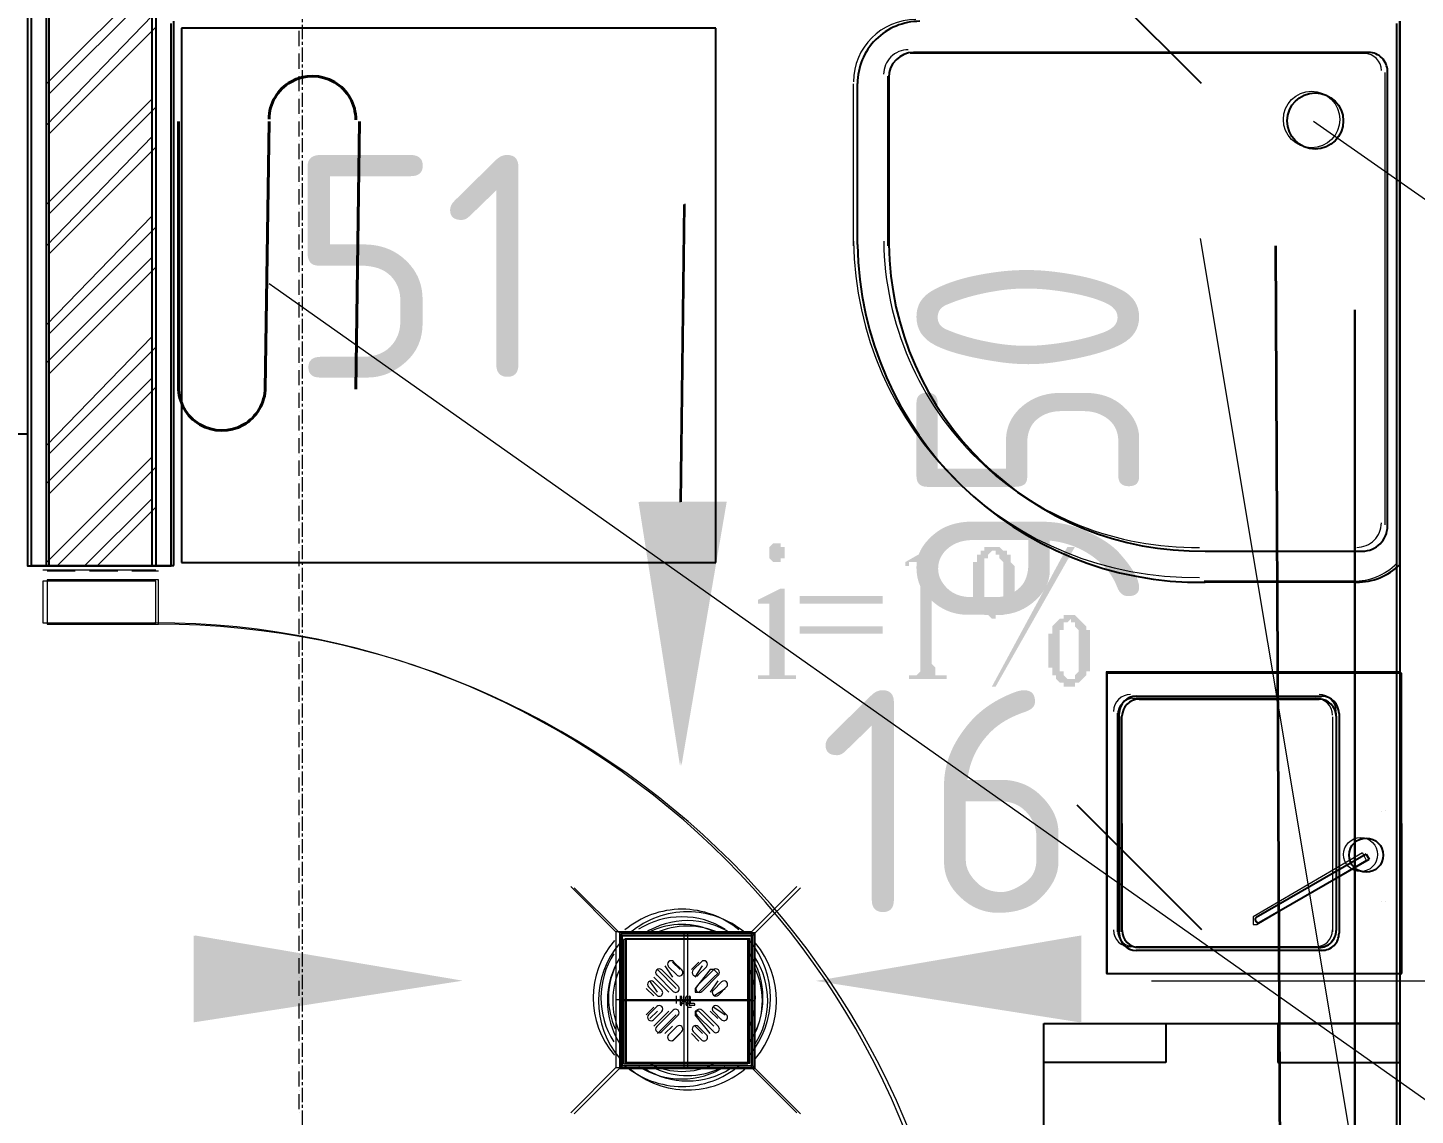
# Model space of a CAD drawing. Header units: millimetres. Extents: x -10178924 to 11692288, y -947381 to 58396.
# Drawn here: x 769950 to 771508, y -791372 to -790151 of the extents above; entities that cross this region are included whole.
import ezdxf

# ---------------------------------------------------------------- set-up
doc = ezdxf.new("R2010")
doc.units = ezdxf.units.MM
doc.linetypes.add('HIDDEN', pattern=[9.525, 6.35, -3.175])
doc.linetypes.add('осевая', pattern=[50.8, 31.75, -6.35, 6.35, -6.35])
for name, color, linetype, lineweight in [('PDF _0', 7, 'Continuous', 9), ('PDF _Текст', 7, 'Continuous', 5), ('АР_Двери', 250, 'Continuous', 9), ('Двери', 7, 'Continuous', 9), ('Основная ГКЛ', 250, 'Continuous', 9), ('Перегородки', 162, 'Continuous', 9), ('Размеры осевые', 153, 'Continuous', 9), ('Сантех.оборуд НЕТ НА ТХ', 4, 'Continuous', 0), ('Сантехника', 7, 'Continuous', 18), ('Сантехнические приборы', 7, 'Continuous', 9), ('Трубопроводы', 7, 'Continuous', 18)]:
    doc.layers.add(name, color=color, linetype=linetype, lineweight=lineweight)
for name, color, linetype, true_color in [('PDF _АР_Двери', 7, 'Continuous', 0x545454), ('PDF _Основная ГКЛ', 7, 'Continuous', 0x545454), ('PDF _Перегородки', 7, 'Continuous', 0x0037dd), ('PDF _Размеры осевые', 7, 'Continuous', 0x5d6970), ('PDF _САНТЕХНИКА', 140, 'Continuous', 0x00bfff), ('PDF _Стены отделка', 7, 'Continuous', 0xb505c2)]:
    doc.layers.add(name, color=color, linetype=linetype, true_color=true_color)
for name, color, linetype in [('PDF _ВК_В1', 5, 'Continuous'), ('PDF _ВК_Т3', 1, 'Continuous'), ('PDF _Сантех.оборуд НЕТ НА ТХ', 4, 'Continuous'), ('PDF _Трубопроводы', 7, 'Continuous'), ('PDF _ТХ оборудование', 1, 'Continuous'), ('ТХ пищеблок новое 12.09', 252, 'Continuous')]:
    doc.layers.add(name, color=color, linetype=linetype)
doc.layers.add('PDF _Сантехнические приборы', color=7, linetype='Continuous', lineweight=9, true_color=0x767676)
doc.layers.add('PDF _ТХ ВК Трапы', color=7, linetype='Continuous', lineweight=9, true_color=0x7f7f7f)
doc.styles.add('GOST-2.304_Type-B', font='GOST_Common.ttf')
doc.styles.add('ISOCPEUR_1', font='isocpeur.ttf', dxfattribs={"width": 0.78, "height": 240})

# ---------------------------------------------------------------- blocks, each defined once
blk = doc.blocks.new('*U2216')
at = {"layer": 'АР_Двери'}
for points in [[(50, 0), (0, 0), (0, 125), (50, 125)], [(959, 0), (1009, 0), (1009, 125), (959, 125)], [(50, -909), (85, -909), (85, 0), (50, 0)]]:
    blk.add_lwpolyline(points, close=True, dxfattribs=at)
blk.add_arc((50, 0), 909, 270, 0, dxfattribs=at)
at = {"layer": 'Основная ГКЛ', "linetype": 'HIDDEN', "ltscale": 5}
for p, q in [((-10, 0), (-10, 125)), ((1019, 125), (1019, 0))]:
    blk.add_line(p, q, dxfattribs=at)
blk = doc.blocks.new('СНП_Трап с  вертикальным выпуском_ с горизонтальным выпуском_HL - DN50-V261-Этаж 01_Пищеблок')
at = {"layer": 'Сантехника'}
for p, q in [((-75, 75), (-75, -75)), ((-72.9, 72.9), (-75, 75)), ((75, 75), (-75, 75)), ((-72.9, -72.9), (-72.9, 72.9)), ((-72.9, 72.9), (72.9, 72.9)), ((-70, 70), (-70, -70)), ((-70, 70), (70, 70)), ((69, 69), (-69, 69)), ((-69, 69), (-69, -69)), ((69, -69), (69, 69)), ((70, -70), (70, 70)), ((75, 75), (72.9, 72.9)), ((72.9, 72.9), (72.9, -72.9)), ((75, -75), (75, 75)), ((-75, -75), (-72.9, -72.9)), ((-75, -75), (75, -75)), ((72.9, -72.9), (-72.9, -72.9)), ((-70, -70), (70, -70)), ((-69, -69), (69, -69)), ((75, -75), (72.9, -72.9))]:
    blk.add_line(p, q, dxfattribs=at)
for radius, start, end in [(100, 90, 130), (100, 50, 90), (90, 90, 122.25), (84, 90, 115.3943), (90, 57.75, 90), (84, 64.6057, 90), (100, 139.6052, 220.3948), (100, 319.6052, 40.3948), (90, 147.0711, 212.9289), (90, 327.0711, 32.9289), (84, 154.5178, 204.8153), (84, 335.1847, 25.4822), (100, 230, 270), (90, 237.75, 270), (84, 244.6057, 270), (84, 270, 295.3943), (90, 270, 302.25), (100, 270, 310)]:
    blk.add_arc((0, 0), radius, start, end, dxfattribs=at)
at = {"layer": 'Трубопроводы'}
for p, q in [((-10.6, 16.3), (-29, 34.6)), ((-21.2, 38.2), (-12, 29)), ((-6.4, 34.6), (-15.6, 43.8)), ((15.6, 43.8), (6.4, 34.6)), ((29, 34.6), (10.6, 16.3)), ((12, 29), (21.2, 38.2)), ((-29, 12), (-38.2, 21.2)), ((-34.6, 29), (-16.3, 10.6)), ((16.3, 10.6), (34.6, 29)), ((38.2, 21.2), (29, 12)), ((-43.8, 15.6), (-34.6, 6.4)), ((34.6, 6.4), (43.8, 15.6)), ((-43.8, -15.6), (-34.6, -6.4)), ((-29, -12), (-38.2, -21.2)), ((-34.6, -29), (-16.3, -10.6)), ((16.3, -10.6), (34.6, -29)), ((38.2, -21.2), (29, -12)), ((34.6, -6.4), (43.8, -15.6)), ((-10.6, -16.3), (-29, -34.6)), ((-21.2, -38.2), (-12, -29)), ((29, -34.6), (10.6, -16.3)), ((12, -29), (21.2, -38.2)), ((-6.4, -34.6), (-15.6, -43.8)), ((15.6, -43.8), (6.4, -34.6))]:
    blk.add_line(p, q, dxfattribs=at)
at = {"layer": 'Трубопроводы', "lineweight": 9}
for p, q in [((-8.2, 4.2), (-8.2, -4.3)), ((-6.4, 1.6), (-6.4, 4.2)), ((-2.7, 0.9), (-5.7, 0.9)), ((-1.9, 1.6), (-1.9, 4.2)), ((-0.2, -4.3), (-0.2, 4.2)), ((1.7, 4.2), (1.7, -4.3)), ((3.4, -2.5), (3.4, 4.2)), ((-6.4, -4.3), (-6.4, -1.6)), ((-5.7, -0.9), (-2.7, -0.9)), ((-1.9, -1.6), (-1.9, -4.3)), ((2.4, -5), (7.4, -5)), ((7.4, -3.2), (4.2, -3.2))]:
    blk.add_line(p, q, dxfattribs=at)
at = {"layer": 'Трубопроводы'}
for centre, start, end in [((-31.8, 31.8), 45, 225), ((-18.4, 41), 45, 225), ((-9.2, 31.8), 225, 45), ((9.2, 31.8), 135, 315), ((18.4, 41), 315, 135), ((31.8, 31.8), 315, 135), ((-41, 18.4), 45, 225), ((-13.4, 13.4), 225, 45), ((13.4, 13.4), 135, 315), ((41, 18.4), 315, 135), ((-31.8, 9.2), 225, 45), ((31.8, 9.2), 135, 315), ((-41, -18.4), 135, 315), ((-31.8, -9.2), 315, 135), ((-13.4, -13.4), 315, 135), ((13.4, -13.4), 45, 225), ((31.8, -9.2), 45, 225), ((41, -18.4), 225, 45), ((-31.8, -31.8), 135, 315), ((-9.2, -31.8), 315, 135), ((9.2, -31.8), 45, 225), ((31.8, -31.8), 225, 45), ((-18.4, -41), 135, 315), ((18.4, -41), 225, 45)]:
    blk.add_arc(centre, 4, start, end, dxfattribs=at)
at = {"layer": 'Трубопроводы', "lineweight": 9}
for centre, radius, start, end in [((-7.3, 4.2), 0.875, 0, 180), ((-5.7, 1.6), 0.75, 180, 270), ((-2.7, 1.6), 0.75, 270, 360), ((-1, 4.2), 0.875, 0, 180), ((2.5, 4.2), 0.875, 0, 180), ((-7.3, -4.3), 0.875, 180, 360), ((-5.7, -1.6), 0.75, 90, 180), ((-2.7, -1.6), 0.75, 0, 90), ((-1, -4.3), 0.875, 180, 360), ((2.4, -4.3), 0.75, 180, 270), ((4.2, -2.5), 0.75, 180, 270), ((7.4, -4.1), 0.875, 270, 90)]:
    blk.add_arc(centre, radius, start, end, dxfattribs=at)
blk = doc.blocks.new('_Oblique')
at = {"color": 0, "linetype": 'ByBlock', "lineweight": -2}
blk.add_line((-0.5, -0.5), (0.5, 0.5), dxfattribs=at)
blk = doc.blocks.new('A$C5282721b')
at = {"layer": 'PDF _ТХ ВК Трапы', "true_color": 0x535353, "transparency": 33554559}
h = blk.add_hatch(color=251, dxfattribs=at)
h.paths.add_polyline_path([(48432.669, -9939.609), (48432.669, -9939.609), (48436.903, -9939.609), (48436.903, -9939.609), (48436.903, -9943.843), (48441.136, -9943.843), (48441.136, -9948.076), (48441.136, -9948.076), (48441.136, -9952.309), (48441.136, -9952.309), (48441.136, -9956.543), (48441.136, -9956.543), (48436.903, -9956.543), (48436.903, -9960.776), (48436.903, -9960.776), (48432.669, -9960.776), (48432.669, -9960.776), (48432.669, -9960.776), (48432.669, -9960.776), (48428.436, -9960.776), (48428.436, -9960.776), (48424.202, -9956.543), (48424.202, -9956.543), (48424.202, -9956.543), (48424.202, -9956.543), (48424.202, -9952.309), (48424.202, -9952.309), (48424.202, -9952.309), (48424.202, -9948.076), (48424.202, -9948.076), (48424.202, -9943.843), (48424.202, -9943.843), (48424.202, -9943.843), (48428.436, -9939.609), (48428.436, -9939.609), (48432.669, -9939.609), (48432.669, -9939.609)], flags=0)
h.paths.add_polyline_path([(48441.136, -9990.41), (48441.136, -10070.843), (48441.136, -10075.077), (48441.136, -10075.077), (48441.136, -10079.31), (48441.136, -10079.31), (48441.136, -10083.544), (48441.136, -10083.544), (48441.136, -10083.544), (48441.136, -10087.777), (48445.369, -10087.777), (48445.369, -10087.777), (48445.369, -10087.777), (48449.603, -10087.777), (48449.603, -10087.777), (48453.836, -10087.777), (48453.836, -10092.01), (48411.502, -10092.01), (48411.502, -10087.777), (48415.736, -10087.777), (48415.736, -10087.777), (48419.969, -10087.777), (48419.969, -10087.777), (48419.969, -10087.777), (48424.202, -10087.777), (48424.202, -10083.544), (48424.202, -10083.544), (48424.202, -10083.544), (48424.202, -10079.31), (48424.202, -10079.31), (48424.202, -10075.077), (48424.202, -10075.077), (48424.202, -10070.843), (48424.202, -10032.743), (48424.202, -10028.51), (48424.202, -10024.277), (48424.202, -10024.277), (48424.202, -10020.043), (48424.202, -10020.043), (48424.202, -10015.81), (48424.202, -10015.81), (48424.202, -10011.576), (48424.202, -10011.576), (48424.202, -10011.576), (48424.202, -10007.343), (48424.202, -10007.343), (48424.202, -10007.343), (48419.969, -10007.343), (48419.969, -10007.343), (48419.969, -10007.343), (48415.736, -10007.343), (48415.736, -10007.343), (48415.736, -10007.343), (48411.502, -10007.343), (48411.502, -10003.11), (48436.903, -9990.41)], flags=0)
blk.add_hatch(color=251, dxfattribs=at).paths.add_polyline_path([(48576.603, -9960.776), (48606.237, -9943.843), (48606.237, -9943.843), (48606.237, -10066.61), (48606.237, -10070.843), (48606.237, -10075.077), (48606.237, -10075.077), (48610.47, -10079.31), (48610.47, -10079.31), (48610.47, -10083.544), (48610.47, -10083.544), (48610.47, -10083.544), (48610.47, -10087.777), (48610.47, -10087.777), (48614.704, -10087.777), (48614.704, -10087.777), (48614.704, -10087.777), (48618.937, -10087.777), (48618.937, -10087.777), (48623.17, -10087.777), (48623.17, -10087.777), (48623.17, -10092.01), (48580.837, -10092.01), (48580.837, -10087.777), (48580.837, -10087.777), (48585.07, -10087.777), (48585.07, -10087.777), (48585.07, -10087.777), (48589.304, -10087.777), (48589.304, -10087.777), (48589.304, -10087.777), (48589.304, -10087.777), (48593.537, -10083.544), (48593.537, -10083.544), (48593.537, -10083.544), (48593.537, -10079.31), (48593.537, -10079.31), (48593.537, -10075.077), (48593.537, -10075.077), (48593.537, -10070.843), (48593.537, -10066.61), (48593.537, -10066.61), (48593.537, -9986.176), (48593.537, -9986.176), (48593.537, -9981.943), (48593.537, -9977.71), (48593.537, -9977.71), (48593.537, -9973.476), (48593.537, -9973.476), (48593.537, -9969.243), (48593.537, -9969.243), (48593.537, -9969.243), (48593.537, -9969.243), (48593.537, -9965.009), (48593.537, -9965.009), (48589.304, -9960.776), (48589.304, -9960.776), (48589.304, -9960.776), (48585.07, -9960.776), (48585.07, -9960.776), (48585.07, -9960.776), (48580.837, -9960.776), (48580.837, -9960.776), (48580.837, -9965.009), (48576.603, -9965.009)])
h = blk.add_hatch(color=251, dxfattribs=at)
h.paths.add_polyline_path([(48767.105, -9943.843), (48678.204, -10100.477), (48673.971, -10100.477), (48758.638, -9943.843)], flags=0)
h.paths.add_polyline_path([(48678.204, -9943.843), (48678.204, -9943.843), (48678.204, -9943.843), (48682.437, -9943.843), (48682.437, -9943.843), (48682.437, -9943.843), (48686.671, -9948.076), (48686.671, -9948.076), (48690.904, -9948.076), (48690.904, -9948.076), (48690.904, -9952.309), (48690.904, -9952.309), (48695.138, -9952.309), (48695.138, -9956.543), (48695.138, -9956.543), (48695.138, -9960.776), (48695.138, -9960.776), (48699.371, -9965.009), (48699.371, -9965.009), (48699.371, -9965.009), (48699.371, -9969.243), (48699.371, -9969.243), (48699.371, -9973.476), (48699.371, -9973.476), (48699.371, -9977.71), (48699.371, -9981.943), (48699.371, -9981.943), (48699.371, -9981.943), (48699.371, -9986.176), (48699.371, -9986.176), (48699.371, -9990.41), (48699.371, -9994.643), (48699.371, -9994.643), (48699.371, -9998.876), (48699.371, -9998.876), (48699.371, -10003.11), (48699.371, -10003.11), (48695.138, -10007.343), (48695.138, -10007.343), (48695.138, -10007.343), (48695.138, -10011.576), (48695.138, -10011.576), (48695.138, -10011.576), (48690.904, -10015.81), (48690.904, -10015.81), (48690.904, -10015.81), (48686.671, -10020.043), (48686.671, -10020.043), (48686.671, -10020.043), (48682.437, -10020.043), (48682.437, -10020.043), (48678.204, -10020.043), (48678.204, -10024.277), (48678.204, -10024.277), (48673.971, -10024.277), (48673.971, -10024.277), (48673.971, -10024.277), (48669.737, -10020.043), (48669.737, -10020.043), (48665.504, -10020.043), (48665.504, -10020.043), (48665.504, -10020.043), (48661.271, -10015.81), (48661.271, -10015.81), (48661.271, -10015.81), (48661.271, -10015.81), (48657.037, -10011.576), (48657.037, -10011.576), (48657.037, -10007.343), (48657.037, -10007.343), (48652.804, -10003.11), (48652.804, -10003.11), (48652.804, -10003.11), (48652.804, -9998.876), (48652.804, -9998.876), (48652.804, -9994.643), (48652.804, -9994.643), (48652.804, -9990.41), (48652.804, -9990.41), (48652.804, -9986.176), (48652.804, -9986.176), (48652.804, -9981.943), (48652.804, -9981.943), (48652.804, -9977.71), (48652.804, -9977.71), (48652.804, -9973.476), (48652.804, -9973.476), (48652.804, -9969.243), (48652.804, -9969.243), (48652.804, -9965.009), (48652.804, -9965.009), (48652.804, -9960.776), (48657.037, -9960.776), (48657.037, -9956.543), (48657.037, -9956.543), (48657.037, -9952.309), (48661.271, -9952.309), (48661.271, -9952.309), (48661.271, -9948.076), (48661.271, -9948.076), (48665.504, -9948.076), (48665.504, -9948.076), (48665.504, -9943.843), (48669.737, -9943.843), (48669.737, -9943.843), (48673.971, -9943.843), (48673.971, -9943.843), (48673.971, -9943.843), (48678.204, -9943.843)], flags=0)
h.paths.add_polyline_path([(48673.971, -9948.076), (48673.971, -9948.076), (48673.971, -9948.076), (48669.737, -9952.309), (48669.737, -9952.309), (48669.737, -9952.309), (48669.737, -9956.543), (48665.504, -9956.543), (48665.504, -9956.543), (48665.504, -9960.776), (48665.504, -9960.776), (48665.504, -9965.009), (48665.504, -9965.009), (48665.504, -9969.243), (48665.504, -9969.243), (48665.504, -9973.476), (48665.504, -9973.476), (48665.504, -9977.71), (48665.504, -9981.943), (48665.504, -9981.943), (48665.504, -9986.176), (48665.504, -9990.41), (48665.504, -9990.41), (48665.504, -9994.643), (48665.504, -9994.643), (48665.504, -9998.876), (48665.504, -9998.876), (48665.504, -10003.11), (48665.504, -10003.11), (48665.504, -10007.343), (48665.504, -10007.343), (48665.504, -10007.343), (48669.737, -10011.576), (48669.737, -10011.576), (48669.737, -10015.81), (48669.737, -10015.81), (48669.737, -10015.81), (48673.971, -10015.81), (48673.971, -10015.81), (48673.971, -10015.81), (48678.204, -10015.81), (48678.204, -10015.81), (48678.204, -10015.81), (48682.437, -10015.81), (48682.437, -10011.576), (48682.437, -10011.576), (48682.437, -10011.576), (48682.437, -10007.343), (48682.437, -10007.343), (48686.671, -10007.343), (48686.671, -10003.11), (48686.671, -10003.11), (48686.671, -9998.876), (48686.671, -9998.876), (48686.671, -9994.643), (48686.671, -9990.41), (48686.671, -9990.41), (48686.671, -9986.176), (48686.671, -9981.943), (48686.671, -9981.943), (48686.671, -9981.943), (48686.671, -9977.71), (48686.671, -9973.476), (48686.671, -9973.476), (48686.671, -9969.243), (48686.671, -9969.243), (48686.671, -9965.009), (48686.671, -9965.009), (48686.671, -9960.776), (48686.671, -9960.776), (48682.437, -9956.543), (48682.437, -9956.543), (48682.437, -9956.543), (48682.437, -9956.543), (48682.437, -9952.309), (48682.437, -9952.309), (48678.204, -9952.309), (48678.204, -9948.076), (48673.971, -9948.076), (48673.971, -9948.076)], flags=0)
h.paths.add_polyline_path([(48762.871, -10020.043), (48762.871, -10020.043), (48762.871, -10020.043), (48767.105, -10020.043), (48767.105, -10020.043), (48771.338, -10024.277), (48771.338, -10024.277), (48771.338, -10024.277), (48771.338, -10024.277), (48775.571, -10028.51), (48775.571, -10028.51), (48775.571, -10028.51), (48779.805, -10032.743), (48779.805, -10032.743), (48779.805, -10032.743), (48779.805, -10036.977), (48784.038, -10036.977), (48784.038, -10041.21), (48784.038, -10041.21), (48784.038, -10045.443), (48784.038, -10045.443), (48784.038, -10049.677), (48784.038, -10049.677), (48784.038, -10053.91), (48784.038, -10053.91), (48784.038, -10058.143), (48784.038, -10058.143), (48784.038, -10058.143), (48784.038, -10062.377), (48784.038, -10066.61), (48784.038, -10066.61), (48784.038, -10070.843), (48784.038, -10070.843), (48784.038, -10075.077), (48784.038, -10075.077), (48784.038, -10079.31), (48784.038, -10079.31), (48784.038, -10083.544), (48779.805, -10083.544), (48779.805, -10083.544), (48779.805, -10087.777), (48779.805, -10087.777), (48779.805, -10087.777), (48775.571, -10092.01), (48775.571, -10092.01), (48775.571, -10092.01), (48771.338, -10096.244), (48771.338, -10096.244), (48771.338, -10096.244), (48767.105, -10096.244), (48767.105, -10100.477), (48767.105, -10100.477), (48762.871, -10100.477), (48762.871, -10100.477), (48762.871, -10100.477), (48758.638, -10100.477), (48758.638, -10100.477), (48754.405, -10100.477), (48754.405, -10096.244), (48754.405, -10096.244), (48750.171, -10096.244), (48750.171, -10096.244), (48750.171, -10096.244), (48745.938, -10092.01), (48745.938, -10092.01), (48745.938, -10092.01), (48745.938, -10087.777), (48741.704, -10087.777), (48741.704, -10083.544), (48741.704, -10083.544), (48741.704, -10079.31), (48741.704, -10079.31), (48737.471, -10079.31), (48737.471, -10075.077), (48737.471, -10075.077), (48737.471, -10070.843), (48737.471, -10070.843), (48737.471, -10066.61), (48737.471, -10066.61), (48737.471, -10062.377), (48737.471, -10062.377), (48737.471, -10058.143), (48737.471, -10058.143), (48737.471, -10053.91), (48737.471, -10053.91), (48737.471, -10049.677), (48737.471, -10049.677), (48737.471, -10045.443), (48737.471, -10045.443), (48737.471, -10041.21), (48737.471, -10041.21), (48741.704, -10041.21), (48741.704, -10036.977), (48741.704, -10036.977), (48741.704, -10032.743), (48741.704, -10032.743), (48745.938, -10028.51), (48745.938, -10028.51), (48745.938, -10028.51), (48750.171, -10024.277), (48750.171, -10024.277), (48750.171, -10024.277), (48754.405, -10024.277), (48754.405, -10020.043), (48754.405, -10020.043), (48758.638, -10020.043), (48758.638, -10020.043), (48758.638, -10020.043), (48762.871, -10020.043)], flags=0)
h.paths.add_polyline_path([(48762.871, -10024.277), (48758.638, -10028.51), (48758.638, -10028.51), (48758.638, -10028.51), (48754.405, -10028.51), (48754.405, -10032.743), (48754.405, -10032.743), (48754.405, -10032.743), (48754.405, -10032.743), (48754.405, -10036.977), (48750.171, -10036.977), (48750.171, -10041.21), (48750.171, -10041.21), (48750.171, -10045.443), (48750.171, -10045.443), (48750.171, -10049.677), (48750.171, -10049.677), (48750.171, -10053.91), (48750.171, -10058.143), (48750.171, -10058.143), (48750.171, -10062.377), (48750.171, -10062.377), (48750.171, -10066.61), (48750.171, -10070.843), (48750.171, -10070.843), (48750.171, -10075.077), (48750.171, -10075.077), (48750.171, -10079.31), (48750.171, -10079.31), (48750.171, -10083.544), (48754.405, -10083.544), (48754.405, -10083.544), (48754.405, -10087.777), (48754.405, -10087.777), (48754.405, -10087.777), (48758.638, -10092.01), (48758.638, -10092.01), (48758.638, -10092.01), (48762.871, -10092.01), (48762.871, -10092.01), (48762.871, -10092.01), (48762.871, -10092.01), (48767.105, -10092.01), (48767.105, -10087.777), (48767.105, -10087.777), (48767.105, -10087.777), (48767.105, -10087.777), (48771.338, -10083.544), (48771.338, -10083.544), (48771.338, -10079.31), (48771.338, -10079.31), (48771.338, -10079.31), (48771.338, -10075.077), (48771.338, -10070.843), (48771.338, -10070.843), (48771.338, -10066.61), (48771.338, -10066.61), (48771.338, -10062.377), (48771.338, -10058.143), (48771.338, -10058.143), (48771.338, -10053.91), (48771.338, -10049.677), (48771.338, -10049.677), (48771.338, -10045.443), (48771.338, -10045.443), (48771.338, -10041.21), (48771.338, -10041.21), (48771.338, -10036.977), (48771.338, -10036.977), (48771.338, -10036.977), (48767.105, -10032.743), (48767.105, -10032.743), (48767.105, -10032.743), (48767.105, -10028.51), (48767.105, -10028.51), (48762.871, -10028.51), (48762.871, -10028.51), (48762.871, -10024.277), (48762.871, -10024.277)], flags=0)
at = {"layer": 'Перегородки', "lineweight": 20, "true_color": 0x000000, "transparency": 33554687}
h = blk.add_hatch(dxfattribs=at)
h.set_pattern_fill('ANSI32', color=18, scale=10)
h.set_pattern_definition([(45, (-2611.28, 234003.82), (-67.35192, 67.35192), []), (45, (-2566.37, 234003.82), (-67.35192, 67.35192), [])])
h.paths.add_polyline_path([(47735.543, -10999.487), (47615.543, -10999.487), (47615.543, -11596.906), (47735.543, -11596.906)])
h.paths.add_polyline_path([(47735.543, -9093.422), (47615.543, -9093.422), (47615.543, -9964.487), (47735.543, -9964.487)])
h.paths.add_polyline_path([(47615.543, -8058.422), (47735.543, -8058.422), (47735.543, -6046.445), (47615.543, -6046.445)])
at = {"layer": 'PDF _ТХ ВК Трапы', "color": 251, "true_color": 0x535353, "transparency": 33554559}
for points in [[(48458.069, -9998.876), (48551.203, -9998.876), (48458.069, -10007.343), (48551.203, -10007.343)], [(48458.069, -10032.743), (48551.203, -10032.743), (48458.069, -10041.21), (48551.203, -10041.21)]]:
    blk.add_solid(points, dxfattribs=at)
at = {"layer": 'Перегородки', "color": 18, "lineweight": 25, "true_color": 0x000000, "transparency": 33554687}
for p, q in [((47595.543, -9964.487), (47595.543, -9093.422)), ((47615.543, -9964.487), (47615.543, -9093.422)), ((47735.543, -9964.487), (47735.543, -9333.422)), ((47755.543, -9964.487), (47755.543, -9353.422))]:
    blk.add_line(p, q, dxfattribs=at)
at = {"layer": 'Перегородки', "color": 18, "linetype": 'Continuous', "lineweight": 25, "true_color": 0x000000, "transparency": 33554687}
for p, q in [((49132.073, -9353.422), (49132.073, -10813.422)), ((47595.543, -9964.487), (47755.543, -9964.487))]:
    blk.add_line(p, q, dxfattribs=at)
at = {"layer": 'Размеры осевые', "color": 251, "linetype": 'осевая', "ltscale": 0.5, "transparency": 33554687}
blk.add_line((47900, -19000), (47900, 1500), dxfattribs=at)
at = {"layer": 'Сантех.оборуд НЕТ НА ТХ', "color": 18, "true_color": 0x000000, "transparency": 33554559}
blk.add_lwpolyline([(48325.407, -9892.886), (48329.641, -9558.451)], dxfattribs=at)
at = {"layer": 'Сантех.оборуд НЕТ НА ТХ', "color": 18, "true_color": 0x000000, "transparency": 33554687}
for points in [[(48205.073, -10326.422), (48255.873, -10377.222), (48255.873, -10529.623), (48408.274, -10529.623), (48408.274, -10377.222), (48255.873, -10377.222)], [(48459.074, -10326.422), (48408.274, -10377.222)], [(48332.073, -10377.222), (48332.073, -10529.623)], [(48408.274, -10453.422), (48255.873, -10453.422)], [(48205.073, -10580.423), (48255.873, -10529.623)], [(48408.274, -10529.623), (48459.074, -10580.423)]]:
    blk.add_lwpolyline(points, dxfattribs=at)
at = {"layer": 'Сантехнические приборы', "color": 18, "true_color": 0x000000, "transparency": 33554559}
for points in [[(48278.84, -9892.886), (48325.407, -10189.221), (48376.208, -9892.886)], [(47779.304, -10380.028), (48079.872, -10430.828), (47779.304, -10477.395)], [(48774.486, -10477.395), (48478.151, -10430.828), (48774.486, -10380.028)]]:
    blk.add_solid(points, dxfattribs=at)
at = {"layer": 'ТХ пищеблок новое 12.09', "transparency": 33554687}
for p, q in [((48363.929, -9361.226), (47763.929, -9361.226)), ((47763.929, -9361.226), (47763.929, -9961.226)), ((48363.929, -9961.226), (48363.929, -9361.226)), ((49132.073, -9963.412), (49132.073, -9353.422)), ((49097.073, -9388.422), (48586.073, -9388.422)), ((48523.073, -9603.972), (48523.073, -9423.422)), ((48558.073, -9416.422), (48558.073, -9603.715)), ((49118.073, -9920.422), (49118.073, -9409.422)), ((48913.287, -9948.422), (49090.073, -9948.422)), ((47763.929, -9961.226), (48363.929, -9961.226)), ((49083.073, -9983.422), (48913.544, -9983.422)), ((49134.001, -10085.638), (48803.004, -10085.638)), ((48803.004, -10085.638), (48803.036, -10422.638)), ((49134.033, -10422.638), (49134.001, -10085.638)), ((49094.249, -10288.655), (49097.446, -10294.2)), ((48803.036, -10422.638), (49134.033, -10422.638)), ((48732.073, -10478.767), (49132.073, -10478.767)), ((48732.073, -11078.767), (48732.073, -10478.767)), ((48732.073, -10478.767), (48869.092, -10478.767)), ((48732.073, -10522.756), (48732.073, -10478.767)), ((48869.092, -10478.767), (48869.092, -10522.756)), ((49132.073, -10478.767), (48995.055, -10478.767)), ((48995.055, -10478.767), (48995.055, -10522.756)), ((49132.073, -10478.767), (49132.073, -11078.767)), ((49132.073, -10522.756), (49132.073, -10478.767)), ((48869.092, -10522.756), (48732.073, -10522.756)), ((48995.055, -10522.756), (49132.073, -10522.756))]:
    blk.add_line(p, q, dxfattribs=at)
at = {"layer": 'ТХ пищеблок новое 12.09', "linetype": 'Continuous', "transparency": 33554687}
for p, q in [((48836.009, -10111.471), (49044.462, -10111.466)), ((48839.209, -10114.671), (49041.262, -10114.676)), ((48816.839, -10377.602), (48816.81, -10130.672)), ((48820.039, -10374.402), (48820.01, -10133.872)), ((49060.463, -10133.876), (49060.492, -10374.406)), ((49063.663, -10130.675), (49063.692, -10377.606)), ((49115.808, -10239.786), (49115.848, -10239.786)), ((49115.808, -10239.786), (49115.848, -10239.786)), ((49094.249, -10288.655), (48970.81, -10359.829)), ((48974.01, -10365.372), (49097.446, -10294.2)), ((49115.812, -10342.186), (49115.852, -10342.186)), ((48969.873, -10363.326), (48970.513, -10364.435)), ((49045.12, -10396.796), (48836.04, -10396.801)), ((49041.292, -10393.607), (48839.24, -10393.601))]:
    blk.add_line(p, q, dxfattribs=at)
blk.add_circle((49094.129, -10289.839), 19.229, dxfattribs=at)
for centre, radius, start, end in [((48836.01, -10130.671), 19.2, 90.002451, 180.002451), ((48839.21, -10133.871), 19.2, 90.002451, 180.002451), ((49041.263, -10133.876), 19.2, 0.002451, 90.002451), ((49044.463, -10130.676), 19.2, 0.002451, 90.002451), ((48839.239, -10374.401), 19.2, 180.002451, 270.002451), ((48972.09, -10362.046), 2.56, 120.002382, 210.002382), ((48972.73, -10363.155), 2.56, 210.002382, 300.002382), ((49041.292, -10374.407), 19.2, 270.002451, 0.002451), ((48836.039, -10377.601), 19.2, 180.002451, 270.002451), ((49044.492, -10377.606), 19.2, 270.002451, 0.002451)]:
    blk.add_arc(centre, radius, start, end, dxfattribs=at)
at = {"layer": 'ТХ пищеблок новое 12.09', "transparency": 33554687}
for centre, major_axis, start_param, end_param in [((48593.073, -9423.422), (49.497, 49.497), 0.78539816, 2.35619449), ((48586.073, -9416.422), (-19.799, 19.799), -0.78539816, 0.78539816), ((49097.073, -9409.422), (14.849, 14.849), 5.49778714, 7.06858347), ((49036.994, -9465.32), (-22.274, 22.274), -0.78539816, 5.49778714), ((48908.034, -9598.462), (272.236, 272.236), 2.37050612, 3.94130244), ((48908.034, -9598.462), (-247.487, 247.487), 0.80040834, 2.37120466), ((49090.073, -9920.422), (-19.799, 19.799), 2.35619449, 3.92699082), ((49083.073, -9913.422), (49.497, 49.497), 3.92699082, 4.70238831)]:
    blk.add_ellipse(centre, major_axis=major_axis, ratio=1, start_param=start_param, end_param=end_param, dxfattribs=at)
at = {"layer": 'PDF _Стены отделка', "ltscale": 0.1, "transparency": 33554687}
for p, xscale, yscale, zscale, rotation in [((48839.232, -9353.422), 140.0000000000001, 140.0000000000001, 140.0000000000001, 90), ((48839.232, -10303.422), 140, 140, 140, 270)]:
    blk.add_blockref('_Oblique', p, dxfattribs=dict(at, xscale=xscale, yscale=yscale, zscale=zscale, rotation=rotation))
at = {"layer": 'Двери', "color": 18, "linetype": 'Continuous', "ltscale": 2, "true_color": 0x000000, "transparency": 33554687, "rotation": 90}
blk.add_blockref('*U2216', (47738.043, -10989.487), dxfattribs=at)
at = {"layer": 'Сантех.оборуд НЕТ НА ТХ', "color": 18, "true_color": 0x000000, "transparency": 33554687}
blk.add_blockref('СНП_Трап с  вертикальным выпуском_ с горизонтальным выпуском_HL - DN50-V261-Этаж 01_Пищеблок', (48332.223, -10453.422), dxfattribs=at)
at = {"layer": 'PDF _Стены отделка', "ltscale": 0.1, "transparency": 33554687, "insert": (48714.232, -9828.422), "char_height": 250, "attachment_point": 5, "rotation": 90, "style": 'ISOCPEUR_1'}
blk.add_mtext('\\A1;950', dxfattribs=at)
at = {"layer": 'ТХ пищеблок новое 12.09', "transparency": 33554687, "style": 'GOST-2.304_Type-B'}
for s, p in [('51', (47883.49, -9753.498)), ('16', (48478.68, -10354.612))]:
    blk.add_text(s, height=250, dxfattribs=at).set_placement(p)

msp = doc.modelspace()

# ---------------------------------------------------------------- linework, layer by layer
at = {"layer": 'PDF _0', "lineweight": 25}
msp.add_lwpolyline([(769950, -790607.6), (768752, -790607.6)], dxfattribs=at)
at = {"layer": 'PDF _АР_Двери', "lineweight": 9}
msp.add_lwpolyline([(770094, -790819.3), (770094, -790772.7), (769967, -790772.7), (769967, -790819.3)], close=True, dxfattribs=at)
msp.add_arc((770091.9, -791727.3), 908, 0, 90, dxfattribs=at)
at = {"layer": 'PDF _ВК_В1', "lineweight": 30}
msp.add_lwpolyline([(770157.5, -791915.7), (770157.5, -792368.7), (771440.1, -792368.7), (771440.1, -790468)], dxfattribs=at)
at = {"layer": 'PDF _ВК_Т3', "lineweight": 35}
msp.add_lwpolyline([(771359.7, -792127.4), (771351.3, -790396)], dxfattribs=at)
at = {"layer": 'PDF _Основная ГКЛ', "lineweight": 9}
msp.add_lwpolyline([(769967, -790760), (770094, -790760)], dxfattribs=at)
at = {"layer": 'PDF _Перегородки', "color": 5, "lineweight": 25}
for points in [[(770110.9, -790755.8), (769950, -790755.8), (769950, -789883.7)], [(769971.2, -790755.8), (769971.2, -789883.7)], [(770089.7, -790755.8), (770089.7, -790125)], [(770110.9, -790755.8), (770110.9, -790146.2)], [(771486.7, -790146.2), (771486.7, -791602.4)]]:
    msp.add_lwpolyline(points, dxfattribs=at)
at = {"layer": 'PDF _Перегородки', "color": 5, "lineweight": 20}
for points in [[(769971.2, -790213.9), (770089.7, -790095.4)], [(769971.2, -790260.5), (770089.7, -790137.7)], [(769971.2, -790349.4), (770089.7, -790230.9)], [(769971.2, -790395.9), (770089.7, -790273.2)], [(769971.2, -790484.8), (770089.7, -790362.1)], [(769971.2, -790527.2), (770089.7, -790408.7)], [(769971.2, -790620.3), (770089.7, -790497.6)], [(769971.2, -790662.7), (770089.7, -790544.1)], [(769971.2, -790751.6), (770089.7, -790633)], [(770013.5, -790755.8), (770089.7, -790679.6)]]:
    msp.add_lwpolyline(points, dxfattribs=at)
at = {"layer": 'PDF _Размеры осевые', "lineweight": 9}
for points in [[(770254.8, -790171.6), (770254.8, -790154.6)], [(770254.8, -790175.8), (770254.8, -790175.8)], [(770254.8, -790197), (770254.8, -790180)], [(770254.8, -790201.2), (770254.8, -790201.2)], [(770254.8, -790222.4), (770254.8, -790205.4)], [(770254.8, -790226.6), (770254.8, -790226.6)], [(770254.8, -790247.8), (770254.8, -790230.8)], [(770254.8, -790252), (770254.8, -790252)], [(770254.8, -790273.2), (770254.8, -790256.2)], [(770254.8, -790277.4), (770254.8, -790277.4)], [(770254.8, -790298.6), (770254.8, -790281.6)], [(770254.8, -790302.8), (770254.8, -790302.8)], [(770254.8, -790324), (770254.8, -790307)], [(770254.8, -790328.2), (770254.8, -790328.2)], [(770254.8, -790349.4), (770254.8, -790332.4)], [(770254.8, -790353.6), (770254.8, -790353.6)], [(770254.8, -790374.8), (770254.8, -790357.8)], [(770254.8, -790379), (770254.8, -790379)], [(770254.8, -790400.2), (770254.8, -790383.2)], [(770254.8, -790404.4), (770254.8, -790404.4)], [(770254.8, -790425.6), (770254.8, -790408.6)], [(770254.8, -790429.8), (770254.8, -790429.8)], [(770254.8, -790451), (770254.8, -790434)], [(770254.8, -790455.2), (770254.8, -790455.2)], [(770254.8, -790476.4), (770254.8, -790459.4)], [(770254.8, -790480.6), (770254.8, -790480.6)], [(770254.8, -790501.8), (770254.8, -790484.8)], [(770254.8, -790506), (770254.8, -790506)], [(770254.8, -790527.2), (770254.8, -790510.2)], [(770254.8, -790531.4), (770254.8, -790531.4)], [(770254.8, -790552.6), (770254.8, -790535.6)], [(770254.8, -790556.8), (770254.8, -790556.8)], [(770254.8, -790578), (770254.8, -790561)], [(770254.8, -790582.2), (770254.8, -790582.2)], [(770254.8, -790603.4), (770254.8, -790586.4)], [(770254.8, -790607.6), (770254.8, -790607.6)], [(770254.8, -790628.8), (770254.8, -790611.8)], [(770254.8, -790633), (770254.8, -790633)], [(770254.8, -790654.2), (770254.8, -790637.2)], [(770254.8, -790658.4), (770254.8, -790658.4)], [(770254.8, -790679.6), (770254.8, -790662.7)], [(770254.8, -790683.8), (770254.8, -790683.8)], [(770254.8, -790705), (770254.8, -790688)], [(770254.8, -790709.2), (770254.8, -790709.2)], [(770254.8, -790730.4), (770254.8, -790713.4)], [(770254.8, -790734.6), (770254.8, -790734.6)], [(770254.8, -790755.8), (770254.8, -790738.8)], [(770254.8, -790760), (770254.8, -790760)], [(770254.8, -790781.2), (770254.8, -790764.2)], [(770254.8, -790785.4), (770254.8, -790785.4)], [(770254.8, -790806.6), (770254.8, -790789.7)], [(770254.8, -790810.8), (770254.8, -790810.8)], [(770254.8, -790832), (770254.8, -790815)], [(770254.8, -790836.2), (770254.8, -790836.2)], [(770254.8, -790857.4), (770254.8, -790840.4)], [(770254.8, -790861.6), (770254.8, -790861.6)], [(770254.8, -790882.8), (770254.8, -790865.9)], [(770254.8, -790887), (770254.8, -790887)], [(770254.8, -790908.2), (770254.8, -790891.3)], [(770254.8, -790912.4), (770254.8, -790912.4)], [(770254.8, -790933.6), (770254.8, -790916.7)], [(770254.8, -790937.8), (770254.8, -790937.8)], [(770254.8, -790959), (770254.8, -790942)], [(770254.8, -790963.2), (770254.8, -790963.2)], [(770254.8, -790984.4), (770254.8, -790967.4)], [(770254.8, -790988.6), (770254.8, -790988.6)], [(770254.8, -791009.8), (770254.8, -790992.9)], [(770254.8, -791014), (770254.8, -791014)], [(770254.8, -791035.2), (770254.8, -791018.3)], [(770254.8, -791039.4), (770254.8, -791039.4)], [(770254.8, -791060.6), (770254.8, -791043.7)], [(770254.8, -791064.8), (770254.8, -791064.8)], [(770254.8, -791086), (770254.8, -791069)], [(770254.8, -791090.2), (770254.8, -791090.2)], [(770254.8, -791111.4), (770254.8, -791094.5)], [(770254.8, -791115.6), (770254.8, -791115.6)], [(770254.8, -791136.8), (770254.8, -791119.9)], [(770254.8, -791141), (770254.8, -791141)], [(770254.8, -791162.2), (770254.8, -791145.3)], [(770254.8, -791166.4), (770254.8, -791166.4)], [(770254.8, -791187.6), (770254.8, -791170.7)], [(770254.8, -791191.8), (770254.8, -791191.8)], [(770254.8, -791213), (770254.8, -791196)], [(770254.8, -791217.2), (770254.8, -791217.2)], [(770254.8, -791238.4), (770254.8, -791221.5)], [(770254.8, -791242.6), (770254.8, -791242.6)], [(770254.8, -791263.8), (770254.8, -791246.9)], [(770254.8, -791268), (770254.8, -791268)], [(770254.8, -791289.2), (770254.8, -791272.3)], [(770254.8, -791293.4), (770254.8, -791293.4)], [(770254.8, -791314.6), (770254.8, -791297.7)], [(770254.8, -791318.8), (770254.8, -791318.8)], [(770254.8, -791340), (770254.8, -791323.1)], [(770254.8, -791344.2), (770254.8, -791344.2)], [(770254.8, -791365.4), (770254.8, -791348.5)], [(770254.8, -791369.6), (770254.8, -791369.6)]]:
    msp.add_lwpolyline(points, dxfattribs=at)
at = {"layer": 'PDF _Сантех.оборуд НЕТ НА ТХ', "color": 251, "lineweight": 0, "true_color": 0x636466}
msp.add_lwpolyline([(770682.4, -790683.8), (770686.6, -790349.4)], dxfattribs=at)
at = {"layer": 'PDF _Сантех.оборуд НЕТ НА ТХ', "lineweight": 0}
for points in [[(771491, -790874.3), (771160.8, -790874.3)], [(771160.8, -790874.3), (771160.8, -791213)], [(771491, -791213), (771491, -790874.3)], [(771190.4, -790904), (771402.1, -790904)], [(771194.6, -790904), (771397.8, -790904)], [(771173.5, -791166.4), (771173.5, -790920.9)], [(771177.7, -791166.4), (771177.7, -790925.1)], [(771414.8, -790925.1), (771414.8, -791166.4)], [(771419, -790920.9), (771419, -791166.4)], [(771448.6, -791077.5), (771452.9, -791086)], [(771397.8, -791183.4), (771194.6, -791183.4)], [(771402.1, -791187.6), (771190.4, -791187.6)], [(771160.8, -791213), (771491, -791213)]]:
    msp.add_lwpolyline(points, dxfattribs=at)
at = {"layer": 'PDF _Сантех.оборуд НЕТ НА ТХ', "color": 7, "lineweight": 0}
for points in [[(771469.8, -791031), (771469.8, -791031)], [(771448.6, -791077.5), (771325.9, -791149.5)], [(771330.1, -791158), (771452.9, -791086)], [(771469.8, -791132.6), (771469.8, -791132.6)], [(771325.9, -791149.5), (771325.9, -791153.7), (771325.9, -791158), (771330.1, -791158)]]:
    msp.add_lwpolyline(points, dxfattribs=at)
at = {"layer": 'PDF _Сантех.оборуд НЕТ НА ТХ', "color": 252, "lineweight": 0, "true_color": 0x989898}
for points in [[(770559.6, -791115.6), (770610.4, -791166.4), (770610.4, -791318.8), (770762.8, -791318.8), (770762.8, -791166.4), (770610.4, -791166.4)], [(770813.6, -791115.6), (770762.8, -791166.4)], [(770686.6, -791166.4), (770686.6, -791318.8)], [(770762.8, -791242.6), (770610.4, -791242.6)], [(770559.6, -791369.6), (770610.4, -791318.8)], [(770762.8, -791318.8), (770813.6, -791369.6)]]:
    msp.add_lwpolyline(points, dxfattribs=at)
at = {"layer": 'PDF _Сантех.оборуд НЕТ НА ТХ', "lineweight": 0}
msp.add_circle((771446.5, -791079.6), 19.1, dxfattribs=at)
for centre, start, end in [((771188.3, -790918.8), 90.0046, 179.9954), ((771192.5, -790923), 90.0046, 179.9954), ((771395.7, -790923), 0.0046, 89.9954), ((771399.9, -790918.8), 0.0046, 89.9954), ((771188.3, -791164.3), 180.0046, 269.9954), ((771192.5, -791164.3), 180.0046, 269.9954), ((771395.7, -791164.3), 270.0046, 359.9954), ((771400, -791164.3), 270.0046, 359.9954)]:
    msp.add_arc(centre, 19.1, start, end, dxfattribs=at)
at = {"layer": 'PDF _САНТЕХНИКА', "lineweight": 9}
for points in [[(771486.7, -790755.8), (771486.7, -790146.2)], [(771452.9, -790180), (770940.7, -790180)], [(771474, -790709.2), (771474, -790201.2)], [(770877.1, -790395.9), (770877.1, -790213.9)], [(770915.2, -790205.4), (770915.2, -790395.9)], [(771270.8, -790738.8), (771444.4, -790738.8)], [(771440.2, -790772.7), (771270.8, -790772.7)], [(770762.8, -791170.7), (770614.7, -791170.7), (770614.7, -791318.8)], [(770758.6, -791174.9), (770618.9, -791174.9), (770618.9, -791314.6)], [(770758.6, -791314.6), (770758.6, -791174.9)], [(770762.8, -791318.8), (770762.8, -791170.7)], [(770614.7, -791318.8), (770762.8, -791318.8)], [(770618.9, -791314.6), (770758.6, -791314.6)]]:
    msp.add_lwpolyline(points, dxfattribs=at)
for points in [[(770748.5, -791164.3, 0.176357), (770684.5, -791141, 0.176313), (770620.6, -791164.3)], [(770733.1, -791163.5, 0.141667), (770684.5, -791149.5, 0.141667), (770635.9, -791163.5)], [(770719.9, -791165.9, 0.111302), (770684.5, -791158, 0.111197), (770649.1, -791165.9)], [(770620.6, -791316.7, 0.176357), (770684.5, -791340, 0.176313), (770748.5, -791316.7)], [(770635.9, -791317.5, 0.141667), (770684.5, -791331.5, 0.141667), (770733.1, -791317.5)], [(770649.1, -791315.1, 0.111302), (770684.5, -791323.1, 0.111197), (770719.9, -791315.1)]]:
    msp.add_lwpolyline(points, format="xyb", dxfattribs=at)
for points in [[(770762.8, -791318.8), (770614.7, -791318.8), (770614.7, -791170.7), (770762.8, -791170.7)], [(770758.6, -791174.9), (770618.9, -791174.9), (770618.9, -791314.6), (770758.6, -791314.6)]]:
    msp.add_lwpolyline(points, close=True, dxfattribs=at)
msp.add_circle((771391.5, -790254.1), 31.7, dxfattribs=at)
for centre, radius, start, end in [((770947, -790211.8), 69.9, 90.0031, 179.9969), ((770938.5, -790203.3), 27.5, 89.9983, 180.0017), ((771450.8, -790199.1), 19.1, 0.0046, 89.9954), ((771260.2, -790385.4), 383.1, 180.8193, 270.818), ((771260.2, -790385.4), 349.2, 180.8621, 270.8631), ((771442.3, -790707.1), 27.5, 269.9983, 0.0017), ((771438.1, -790702.9), 69.8, 269.9985, 314.4281), ((770684.5, -791240.5), 99.5, 139.602, 220.398), ((770684.5, -791240.5), 99.5, 319.602, 40.398), ((770684.5, -791240.5), 91, 147.0689, 212.9311), ((770684.5, -791240.5), 91, 327.0689, 32.9311), ((770684.5, -791240.5), 82.5, 154.5157, 204.8136), ((770684.5, -791240.5), 82.5, 335.1864, 25.4843)]:
    msp.add_arc(centre, radius, start, end, dxfattribs=at)
at = {"layer": 'PDF _Сантехнические приборы', "color": 7, "lineweight": 9}
msp.add_lwpolyline([(771211.6, -791221.5), (771541.8, -791221.5)], dxfattribs=at)
at = {"layer": 'PDF _Сантехнические приборы', "color": 7, "transparency": 33554559}
for points in [[(770635.8, -790683.8), (770682.4, -790980.1), (770733.2, -790683.8)], [(770136.3, -791170.7), (770436.8, -791221.5), (770136.3, -791268)], [(771131.1, -791268), (770834.8, -791221.5), (771131.1, -791170.7)]]:
    msp.add_solid(points, dxfattribs=at)
at = {"layer": 'PDF _Текст'}
for points in [[(772134.4, -791953.8), (777976.2, -794862), (771393.6, -790256.3)], [(772032.8, -792118.9), (772172.5, -795818.7), (771266.6, -790387.6)], [(770221, -790438.3), (777506.3, -795581.6), (777607.9, -795581.6), (780681.2, -795581.6)]]:
    msp.add_lwpolyline(points, dxfattribs=at)
at = {"layer": 'PDF _Трубопроводы', "lineweight": 18}
for points in [[(770678.2, -791229.9), (770657, -791208.8)], [(770657, -791213), (770657, -791213)], [(770665.5, -791204.5), (770673.9, -791217.2)], [(770669.7, -791204.5), (770669.7, -791204.5)], [(770682.4, -791208.8), (770673.9, -791200.3)], [(770678.2, -791213), (770678.2, -791213)], [(770703.6, -791200.3), (770695.1, -791208.8)], [(770695.1, -791213), (770695.1, -791213)], [(770699.3, -791217.2), (770707.8, -791204.5)], [(770707.8, -791204.5), (770707.8, -791204.5)], [(770644.3, -791229.9), (770652.8, -791238.4)], [(770657, -791234.2), (770648.5, -791221.5)], [(770648.5, -791225.7), (770648.5, -791225.7)], [(770652.8, -791217.2), (770669.7, -791234.2)], [(770673.9, -791229.9), (770673.9, -791229.9)], [(770724.7, -791221.5), (770716.3, -791234.2)], [(770720.5, -791238.4), (770733.2, -791229.9)], [(770729, -791225.7), (770729, -791225.7)], [(770657, -791234.2), (770657, -791234.2)], [(770720.5, -791234.2), (770720.5, -791234.2)], [(770644.3, -791259.6), (770652.8, -791251.1)], [(770657, -791255.3), (770648.5, -791263.8)], [(770652.8, -791272.3), (770669.7, -791255.3)], [(770657, -791255.3), (770657, -791255.3)], [(770678.2, -791259.6), (770657, -791280.7)], [(770673.9, -791259.6), (770673.9, -791259.6)], [(770720.5, -791272.3), (770703.6, -791255.3), (770699.3, -791255.3), (770699.3, -791259.6)], [(770716.3, -791280.7), (770699.3, -791259.6)], [(770724.7, -791263.8), (770716.3, -791255.3)], [(770720.5, -791251.1), (770733.2, -791259.6)], [(770720.5, -791255.3), (770720.5, -791255.3)], [(770648.5, -791263.8), (770648.5, -791263.8)], [(770657, -791276.5), (770657, -791276.5)], [(770665.5, -791280.7), (770673.9, -791272.3)], [(770678.2, -791276.5), (770678.2, -791276.5)], [(770695.1, -791276.5), (770695.1, -791276.5)], [(770699.3, -791272.3), (770707.8, -791280.7)], [(770720.5, -791276.5), (770720.5, -791276.5)], [(770729, -791263.8), (770729, -791263.8)], [(770669.7, -791285), (770669.7, -791285)], [(770682.4, -791280.7), (770673.9, -791289.2)], [(770703.6, -791289.2), (770695.1, -791280.7)], [(770707.8, -791285), (770707.8, -791285)]]:
    msp.add_lwpolyline(points, dxfattribs=at)
msp.add_lwpolyline([(770720.5, -791217.2), (770724.7, -791213), (770720.5, -791208.8), (770716.3, -791208.8), (770699.3, -791229.9), (770699.3, -791234.2), (770703.6, -791234.2)], close=True, dxfattribs=at)
at = {"layer": 'PDF _Трубопроводы', "lineweight": 9}
for points in [[(770678.2, -791238.4), (770678.2, -791246.9)], [(770682.4, -791238.4), (770682.4, -791242.6), (770686.6, -791242.6), (770686.6, -791238.4), (770686.6, -791246.9), (770682.4, -791246.9)], [(770682.4, -791238.4), (770682.4, -791238.4)], [(770682.4, -791242.6), (770682.4, -791242.6)], [(770682.4, -791246.9), (770682.4, -791246.9)], [(770682.4, -791246.9), (770682.4, -791246.9)], [(770686.6, -791238.4), (770686.6, -791238.4)], [(770686.6, -791242.6), (770686.6, -791242.6)], [(770686.6, -791246.9), (770686.6, -791246.9)], [(770686.6, -791246.9), (770686.6, -791246.9)], [(770690.9, -791238.4), (770690.9, -791238.4)], [(770695.1, -791246.9), (770690.9, -791246.9), (770690.9, -791238.4), (770690.9, -791246.9)], [(770690.9, -791246.9), (770690.9, -791246.9)], [(770695.1, -791246.9), (770695.1, -791246.9)], [(770690.9, -791251.1), (770695.1, -791251.1)]]:
    msp.add_lwpolyline(points, dxfattribs=at)
at = {"layer": 'PDF _ТХ оборудование', "lineweight": 40}
for points in [[(770119.4, -790256.2), (770119.4, -790556.8)], [(770221, -790256.2), (770216.7, -790556.8)], [(770322.6, -790256.2), (770318.3, -790556.8)]]:
    msp.add_lwpolyline(points, dxfattribs=at)
for centre, start, end in [((770269.6, -790254.1), 359.5032, 179.5068), ((770168, -790554.7), 179.5032, 359.5068)]:
    msp.add_arc(centre, 48.7, start, end, dxfattribs=at)

# ---------------------------------------------------------------- block references
msp.add_blockref('A$C5282721b', (722358.6, -780790.4))

doc.saveas('drawing.dxf')
